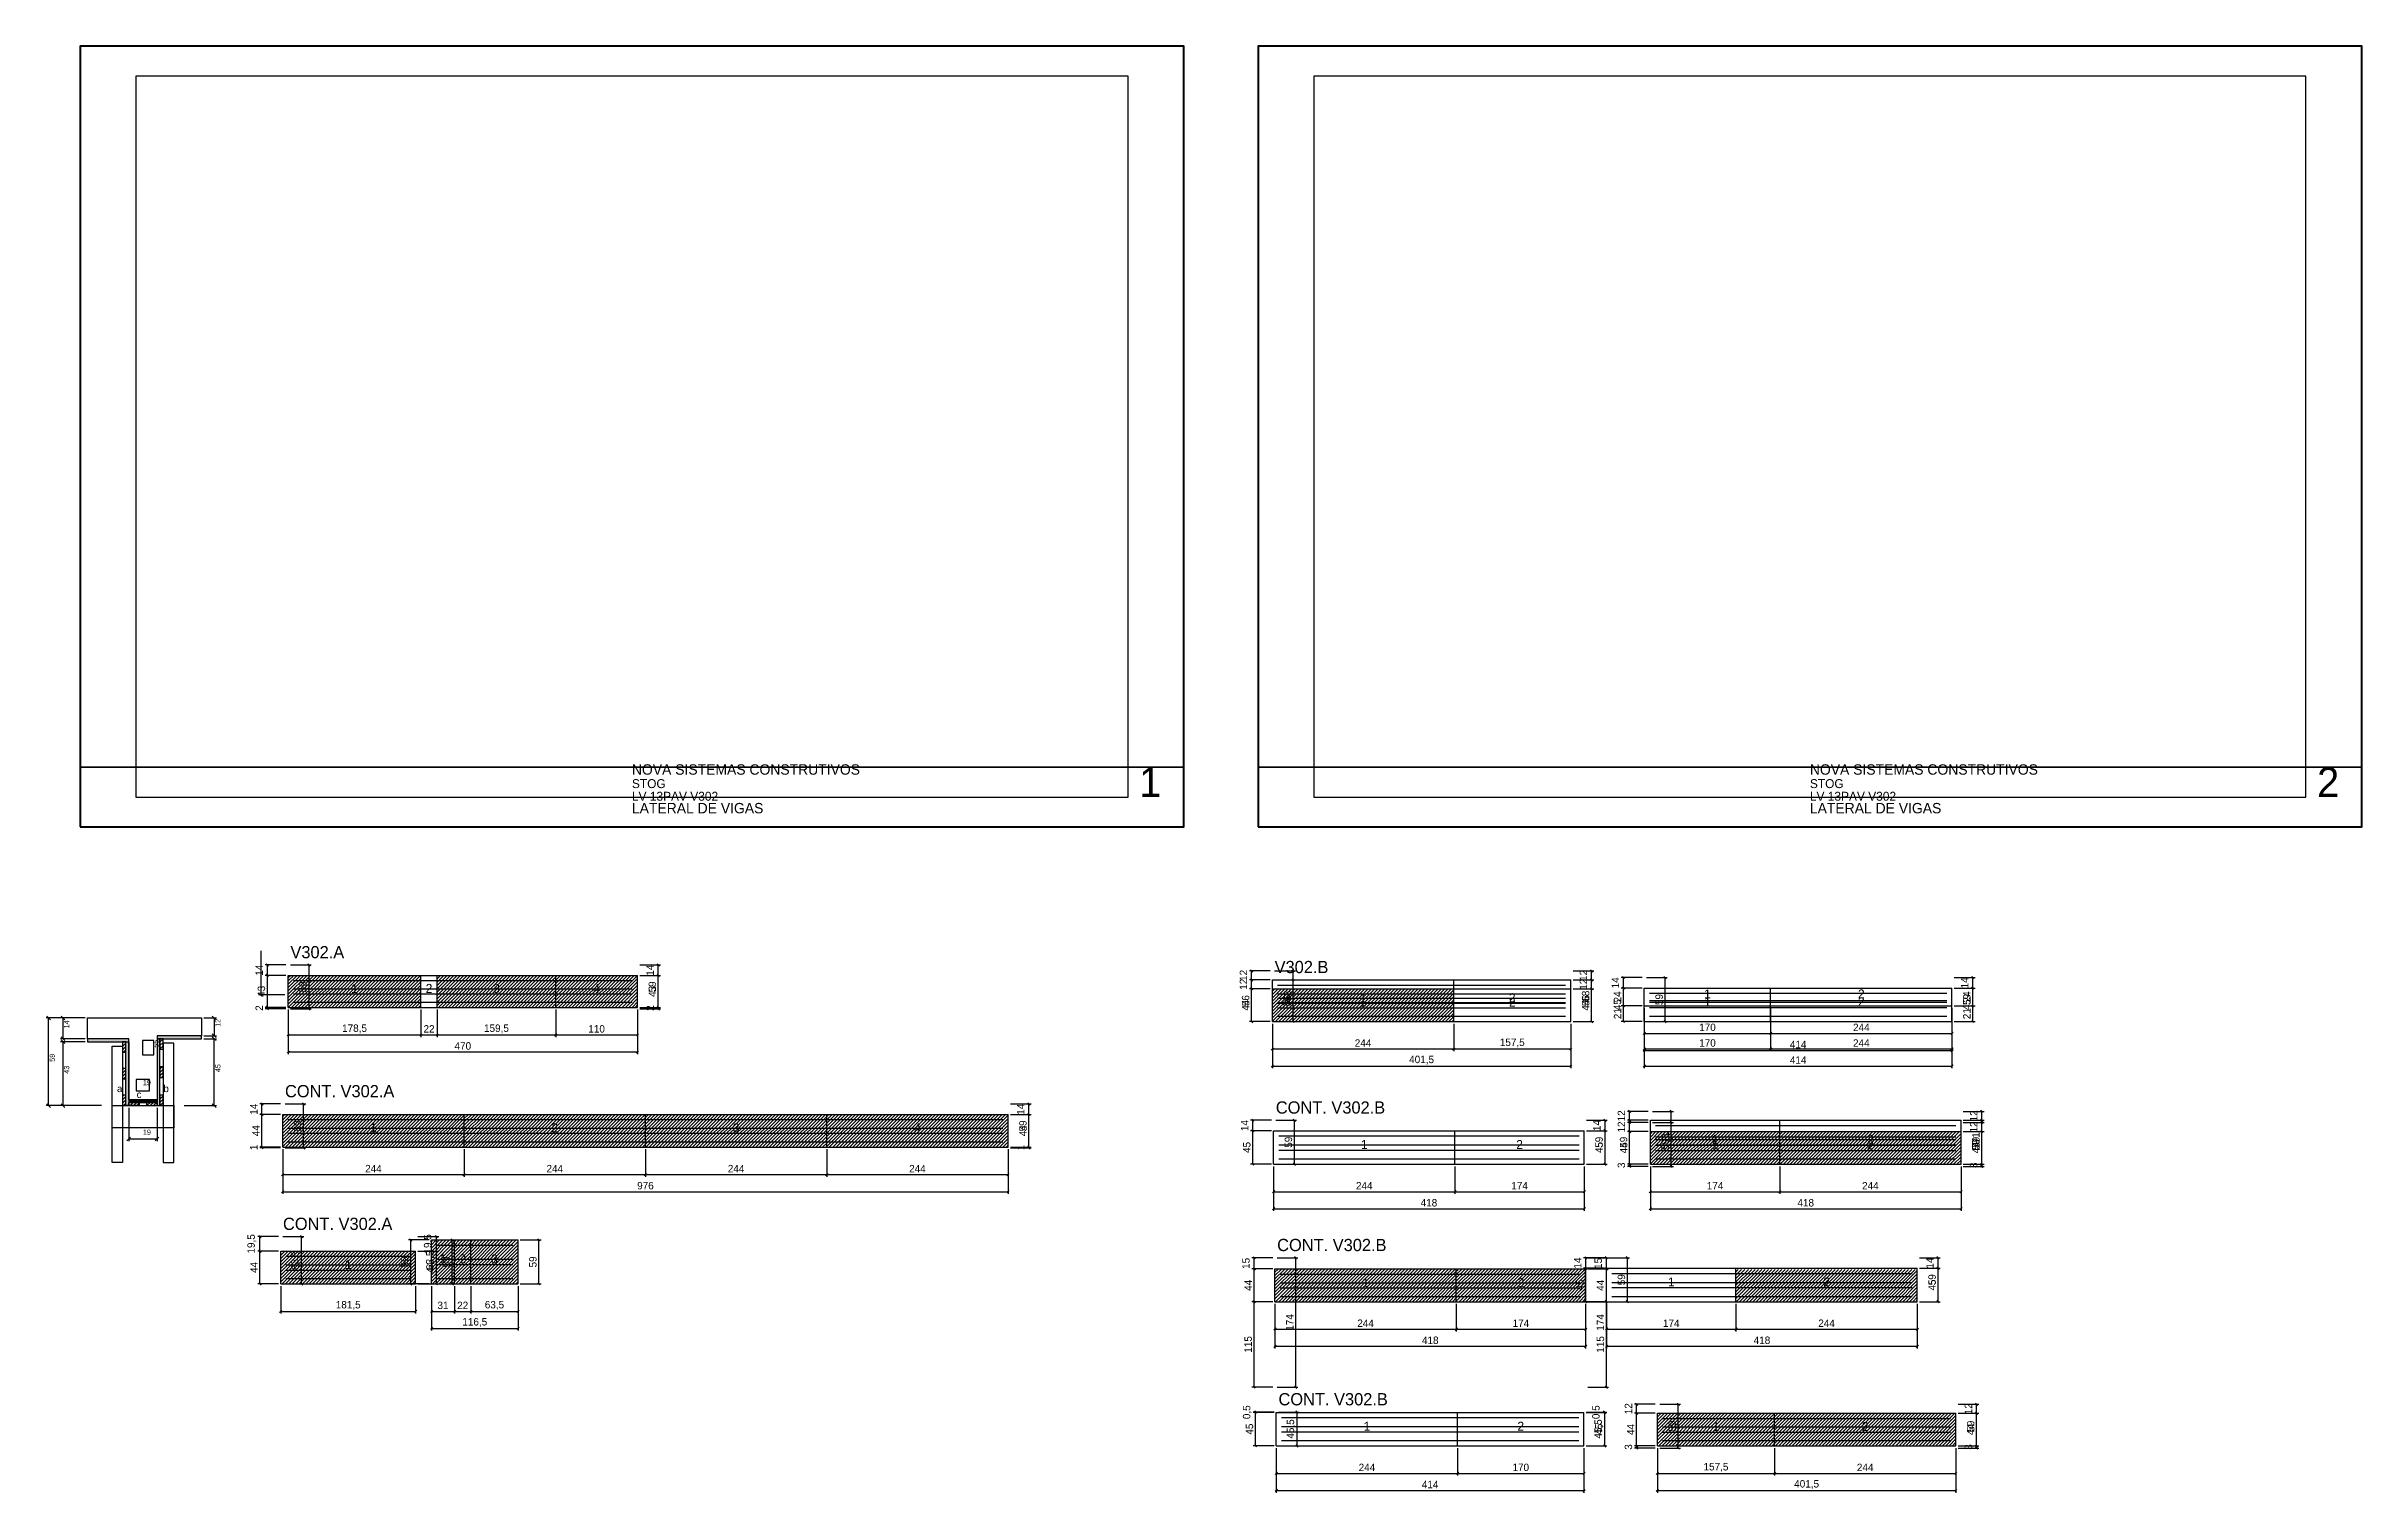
# Model space of a CAD drawing. Extents: x -9000 to 3070, y -696 to 1250.
# Drawn here: x -45 to 3070, y -696 to 1250 of the extents above.
import ezdxf
from ezdxf.enums import TextEntityAlignment as Align

# ---------------------------------------------------------------- set-up
doc = ezdxf.new("R2010")
doc.units = 0
for name, color, linetype in [('5', 5, 'Continuous'), ('CARIMBO', 255, 'Continuous'), ('CONCRETO', 251, 'Continuous'), ('COTA', 241, 'Continuous'), ('Cota Seção (2x)', 241, 'Continuous'), ('detalhes', 7, 'Continuous'), ('Folhas', 255, 'Continuous'), ('Hachura', 251, 'Continuous'), ('Madeira', 126, 'Continuous'), ('NOMENCLATURA', 7, 'Continuous'), ('Painéis', 200, 'Continuous'), ('Reaproveitamento', 251, 'Continuous'), ('SARR_2.2x7', 40, 'Continuous'), ('SARR_3.5x7', 81, 'Continuous')]:
    doc.layers.add(name, color=color, linetype=linetype)
doc.dimstyles.new('PAINEL', dxfattribs={"dimtxt": 10, "dimasz": 3, "dimexe": 3, "dimexo": 3, "dimgap": 3, "dimtad": 1, "dimblk": 'OBLIQUE', "dimblk1": 'OBLIQUE', "dimcen": 2.5, "dimclrd": 4, "dimclre": 4, "dimclrt": 240, "dimazin": 3, "dimtfac": 1, "dimtmove": 0, "dimatfit": 3})

# ---------------------------------------------------------------- blocks, each defined once
blk = doc.blocks.new('_OBLIQUE')
at = {"color": 0, "linetype": 'BYBLOCK'}
blk.add_line((-0.5, -0.5), (0.5, 0.5), dxfattribs=at)

msp = doc.modelspace()

# ---------------------------------------------------------------- hatches: boundary and pattern name
at = {"layer": 'Hachura'}
h = msp.add_hatch(color=7, dxfattribs=at)
h.dxf.hatch_style = 1
h.paths.add_polyline_path([(65.5, -89.25), (65.5, -85.25), (9.9, -85.25), (9.9, -89.25), (65.5, -89.25)])
h = msp.add_hatch(dxfattribs=at)
h.set_pattern_fill('ANSI31')
h.paths.add_polyline_path([(57.1, -103.25), (61.5, -103.25), (61.5, -89.25), (57.1, -89.25), (57.1, -103.25)])
h = msp.add_hatch(color=7, dxfattribs=at)
h.dxf.hatch_style = 1
h.paths.add_polyline_path([(61.5, -89.25), (65.5, -89.25), (65.5, -175.25), (61.5, -175.25), (61.5, -89.25)])
h = msp.add_hatch(color=7, dxfattribs=at)
h.dxf.hatch_style = 1
h.paths.add_polyline_path([(163.5, -85.25), (163.5, -81.25), (103.5, -81.25), (103.5, -85.25), (163.5, -85.25)])
h = msp.add_hatch(color=7, dxfattribs=at)
h.dxf.hatch_style = 1
h.paths.add_polyline_path([(107.5, -85.25), (103.5, -85.25), (103.5, -175.25), (107.5, -175.25), (107.5, -85.25)])
h = msp.add_hatch(dxfattribs=at)
h.set_pattern_fill('ANSI31')
h.paths.add_polyline_path([(107.5, -99.25), (111.9, -99.25), (111.9, -85.25), (107.5, -85.25), (107.5, -99.25)])
h = msp.add_hatch(dxfattribs=at)
h.set_pattern_fill('ANSI31')
h.paths.add_polyline_path([(107.5, -137.25), (111.9, -137.25), (111.9, -123.25), (107.5, -123.25), (107.5, -137.25)])
h = msp.add_hatch(dxfattribs=at)
h.set_pattern_fill('ANSI31')
h.paths.add_polyline_path([(57.1, -139.25), (61.5, -139.25), (61.5, -125.25), (57.1, -125.25), (57.1, -139.25)])
h = msp.add_hatch(dxfattribs=at)
h.set_pattern_fill('ANSI31')
h.paths.add_polyline_path([(57.1, -175.25), (61.5, -175.25), (61.5, -161.25), (57.1, -161.25), (57.1, -175.25)])
h = msp.add_hatch(color=7, dxfattribs=at)
h.dxf.hatch_style = 1
h.paths.add_polyline_path([(103.5, -170.85), (103.5, -167.25), (65.5, -167.25), (65.5, -170.85), (103.5, -170.85)])
h = msp.add_hatch(dxfattribs=at)
h.set_pattern_fill('ANSI31')
h.paths.add_polyline_path([(65.5, -175.25), (65.5, -170.85), (79.5, -170.85), (79.5, -175.25), (65.5, -175.25)])
h = msp.add_hatch(dxfattribs=at)
h.set_pattern_fill('ANSI31')
h.paths.add_polyline_path([(103.5, -175.25), (103.5, -170.85), (89.5, -170.85), (89.5, -175.25), (103.5, -175.25)])
h = msp.add_hatch(dxfattribs=at)
h.set_pattern_fill('ANSI31')
h.paths.add_polyline_path([(107.5, -175.25), (111.9, -175.25), (111.9, -161.25), (107.5, -161.25), (107.5, -175.25)])
at = {"layer": 'Reaproveitamento'}
h = msp.add_hatch(dxfattribs=at)
h.set_pattern_fill('ANSI31')
h.paths.add_polyline_path([(280, -42.7), (458.5, -42.7), (458.5, 0), (280, 0)])
h = msp.add_hatch(dxfattribs=at)
h.set_pattern_fill('ANSI31')
h.paths.add_polyline_path([(480.5, -42.7), (640, -42.7), (640, 0), (480.5, 0)])
h = msp.add_hatch(dxfattribs=at)
h.set_pattern_fill('ANSI31')
h.paths.add_polyline_path([(640, -42.7), (750, -42.7), (750, 0), (640, 0)])
h = msp.add_hatch(dxfattribs=at)
h.set_pattern_fill('ANSI31')
h.paths.add_polyline_path([(1604.3, -62), (1848.3, -62), (1848.3, -18.4), (1604.3, -18.4)])
h = msp.add_hatch(dxfattribs=at)
h.set_pattern_fill('ANSI31')
h.paths.add_polyline_path([(1604.3, -62), (1848.3, -62), (1848.3, -18.4), (1604.3, -18.4)])
h = msp.add_hatch(dxfattribs=at)
h.set_pattern_fill('ANSI31')
h.paths.add_polyline_path([(272.7, -230.7), (516.7, -230.7), (516.7, -187), (272.7, -187)])
h = msp.add_hatch(dxfattribs=at)
h.set_pattern_fill('ANSI31')
h.paths.add_polyline_path([(516.7, -230.7), (760.7, -230.7), (760.7, -187), (516.7, -187)])
h = msp.add_hatch(dxfattribs=at)
h.set_pattern_fill('ANSI31')
h.paths.add_polyline_path([(760.7, -230.7), (1004.7, -230.7), (1004.7, -187), (760.7, -187)])
h = msp.add_hatch(dxfattribs=at)
h.set_pattern_fill('ANSI31')
h.paths.add_polyline_path([(1004.7, -230.7), (1248.7, -230.7), (1248.7, -187), (1004.7, -187)])
h = msp.add_hatch(dxfattribs=at)
h.set_pattern_fill('ANSI31')
h.paths.add_polyline_path([(2112.9, -254), (2286.9, -254), (2286.9, -210), (2112.9, -210)])
h = msp.add_hatch(dxfattribs=at)
h.set_pattern_fill('ANSI31')
h.paths.add_polyline_path([(2112.9, -254), (2286.9, -254), (2286.9, -210), (2112.9, -210)])
h = msp.add_hatch(dxfattribs=at)
h.set_pattern_fill('ANSI31')
h.paths.add_polyline_path([(2286.9, -254), (2530.9, -254), (2530.9, -210), (2286.9, -210)])
h = msp.add_hatch(dxfattribs=at)
h.set_pattern_fill('ANSI31')
h.paths.add_polyline_path([(2286.9, -254), (2530.9, -254), (2530.9, -210), (2286.9, -210)])
h = msp.add_hatch(dxfattribs=at)
h.set_pattern_fill('ANSI31')
h.paths.add_polyline_path([(270, -414.9), (451.5, -414.9), (451.5, -371), (270, -371)])
h = msp.add_hatch(dxfattribs=at)
h.set_pattern_fill('ANSI31')
h.paths.add_polyline_path([(472.8, -414.9), (503.8, -414.9), (503.8, -356), (472.8, -356)])
h = msp.add_hatch(dxfattribs=at)
h.set_pattern_fill('ANSI31')
h.paths.add_polyline_path([(503.8, -414.9), (525.8, -414.9), (525.8, -356), (503.8, -356)])
h = msp.add_hatch(dxfattribs=at)
h.set_pattern_fill('ANSI31')
h.paths.add_polyline_path([(525.8, -414.9), (589.3, -414.9), (589.3, -356), (525.8, -356)])
h = msp.add_hatch(dxfattribs=at)
h.set_pattern_fill('ANSI31')
h.paths.add_polyline_path([(1607.7, -439), (1851.7, -439), (1851.7, -395.5), (1607.7, -395.5)])
h = msp.add_hatch(dxfattribs=at)
h.set_pattern_fill('ANSI31')
h.paths.add_polyline_path([(1851.7, -439), (2025.7, -439), (2025.7, -395.5), (1851.7, -395.5)])
h = msp.add_hatch(dxfattribs=at)
h.set_pattern_fill('ANSI31')
h.paths.add_polyline_path([(2228, -439), (2472, -439), (2472, -395.5), (2228, -395.5)])
h = msp.add_hatch(dxfattribs=at)
h.set_pattern_fill('ANSI31')
h.paths.add_polyline_path([(2122.4, -632.8), (2279.9, -632.8), (2279.9, -589), (2122.4, -589)])
h = msp.add_hatch(dxfattribs=at)
h.set_pattern_fill('ANSI31')
h.paths.add_polyline_path([(2279.9, -632.8), (2523.9, -632.8), (2523.9, -589), (2279.9, -589)])
h = msp.add_hatch(dxfattribs=at)
h.set_pattern_fill('ANSI31')
h.paths.add_polyline_path([(2279.9, -632.8), (2523.9, -632.8), (2523.9, -589), (2279.9, -589)])

# ---------------------------------------------------------------- linework, layer by layer
at = {"layer": 'CARIMBO', "lineweight": 35}
for p, q in [((0, 280), (1485, 280)), ((1585, 280), (3070, 280))]:
    msp.add_line(p, q, dxfattribs=at)
at = {"layer": 'CONCRETO', "color": 251}
msp.add_lwpolyline([(9.9, -85.25), (9.9, -57.25), (163.5, -57.25), (163.5, -81.25), (103.5, -81.25), (103.5, -167.25), (65.5, -167.25), (65.5, -85.25)], close=True, dxfattribs=at)
at = {"layer": 'COTA', "color": 4}
for p, q in [((243.088, 32.836), (243.088, -26.164)), ((275.427, -26.164), (240.088, -26.164)), ((6.9, -57.25), (-45.477, -57.25)), ((-42.477, -175.25), (-42.477, -57.25)), ((6.9, -57.25), (-26.157, -57.25)), ((-23.157, -57.25), (-23.157, -85.25)), ((166.5, -57.25), (183.372, -57.25)), ((180.372, -57.25), (180.372, -81.25)), ((6.9, -85.25), (-26.157, -85.25)), ((6.9, -89.25), (-26.157, -89.25)), ((-23.157, -89.25), (-23.157, -175.25)), ((166.5, -81.25), (183.372, -81.25)), ((166.5, -85.25), (183.372, -85.25)), ((180.372, -175.25), (180.372, -85.25)), ((28.9, -175.25), (-45.477, -175.25)), ((28.9, -175.25), (-26.157, -175.25)), ((65.5, -178.25), (65.5, -222.977)), ((103.5, -178.25), (103.5, -222.977)), ((140.1, -175.25), (183.372, -175.25)), ((65.5, -219.977), (103.5, -219.977))]:
    msp.add_line(p, q, dxfattribs=at)
at = {"layer": 'COTA'}
msp.add_line((241.588, -24.664), (244.588, -27.664), dxfattribs=at)
for points in [[(-39.977, -59.75), (-44.977, -54.75)], [(-20.657, -59.75), (-25.657, -54.75)], [(182.872, -59.75), (177.872, -54.75)], [(-25.657, -82.75), (-20.657, -87.75)], [(-20.657, -91.75), (-25.657, -86.75)], [(177.872, -78.75), (182.872, -83.75)], [(182.872, -87.75), (177.872, -82.75)], [(-44.977, -172.75), (-39.977, -177.75)], [(-25.657, -172.75), (-20.657, -177.75)], [(177.872, -172.75), (182.872, -177.75)], [(68, -217.477), (63, -222.477)], [(101, -222.477), (106, -217.477)]]:
    msp.add_lwpolyline(points, dxfattribs=at)
at = {"layer": 'Cota Seção (2x)', "color": 180}
for p, q in [((99, -87.583), (84, -87.583)), ((84, -87.583), (84, -106.917)), ((99, -106.917), (99, -87.583)), ((84, -106.917), (99, -106.917)), ((93.5, -140.25), (75.5, -140.25)), ((75.5, -140.25), (75.5, -155.25)), ((75.5, -155.25), (93.5, -155.25)), ((93.5, -155.25), (93.5, -140.25))]:
    msp.add_line(p, q, dxfattribs=at)
at = {"layer": 'Folhas', "lineweight": 50}
for points in [[(0, 200), (1485, 200), (1485, 1250), (0, 1250)], [(1585, 200), (3070, 200), (3070, 1250), (1585, 1250)]]:
    msp.add_lwpolyline(points, close=True, dxfattribs=at)
at = {"layer": 'Folhas', "lineweight": 25}
for points in [[(75, 240), (1410, 240), (1410, 1210), (75, 1210)], [(1660, 240), (2995, 240), (2995, 1210), (1660, 1210)]]:
    msp.add_lwpolyline(points, close=True, dxfattribs=at)
at = {"layer": 'Madeira', "color": 126}
for points in [[(57.1, -103.25), (61.5, -103.25), (61.5, -89.25), (57.1, -89.25)], [(107.5, -99.25), (111.9, -99.25), (111.9, -85.25), (107.5, -85.25)], [(107.5, -137.25), (111.9, -137.25), (111.9, -123.25), (107.5, -123.25)], [(57.1, -139.25), (61.5, -139.25), (61.5, -125.25), (57.1, -125.25)], [(57.1, -175.25), (61.5, -175.25), (61.5, -161.25), (57.1, -161.25)], [(65.5, -175.25), (65.5, -170.85), (79.5, -170.85), (79.5, -175.25)], [(103.5, -175.25), (103.5, -170.85), (89.5, -170.85), (89.5, -175.25)], [(107.5, -175.25), (111.9, -175.25), (111.9, -161.25), (107.5, -161.25)]]:
    msp.add_lwpolyline(points, close=True, dxfattribs=at)
at = {"layer": 'Painéis'}
for p, q in [((280, 0), (458.5, 0)), ((280, -43), (280, 0)), ((458.5, -43), (458.5, 0)), ((458.5, -43), (458.5, 0)), ((458.5, 0), (480.5, 0)), ((458.5, -43), (458.5, 0)), ((480.5, -43), (480.5, 0)), ((480.5, -43), (480.5, 0)), ((480.5, 0), (640, 0)), ((480.5, -43), (480.5, 0)), ((640, -43), (640, 0)), ((640, -43), (640, 0)), ((640, 0), (750, 0)), ((640, -43), (640, 0)), ((750, -43), (750, 0)), ((1604.3, -6), (1848.3, -6)), ((1604.3, -62), (1604.3, -6)), ((1604.3, -18), (1848.3, -18)), ((1604.3, -62), (1604.3, -18)), ((1848.3, -62), (1848.3, -6)), ((1848.3, -62), (1848.3, -6)), ((1848.3, -6), (2005.8, -6)), ((1848.3, -62), (1848.3, -6)), ((1848.3, -62), (1848.3, -18)), ((1848.3, -62), (1848.3, -18)), ((1848.3, -18), (2005.8, -18)), ((1848.3, -62), (1848.3, -18)), ((2005.8, -62), (2005.8, -6)), ((2005.8, -62), (2005.8, -18)), ((2104.7, -17), (2274.7, -17)), ((2104.7, -62), (2104.7, -17)), ((2104.7, -17), (2274.7, -17)), ((2104.7, -41), (2104.7, -17)), ((2274.7, -62), (2274.7, -17)), ((2274.7, -62), (2274.7, -17)), ((2274.7, -17), (2518.7, -17)), ((2274.7, -62), (2274.7, -17)), ((2274.7, -41), (2274.7, -17)), ((2274.7, -41), (2274.7, -17)), ((2274.7, -17), (2518.7, -17)), ((2274.7, -41), (2274.7, -17)), ((2518.7, -62), (2518.7, -17)), ((2518.7, -41), (2518.7, -17)), ((280, -43), (458.5, -43)), ((458.5, -43), (480.5, -43)), ((480.5, -43), (640, -43)), ((640, -43), (750, -43)), ((1604.3, -62), (1848.3, -62)), ((1604.3, -62), (1848.3, -62)), ((1848.3, -62), (2005.8, -62)), ((1848.3, -62), (2005.8, -62)), ((2104.7, -41), (2274.7, -41)), ((2104.7, -62), (2274.7, -62)), ((2274.7, -41), (2518.7, -41)), ((2274.7, -62), (2518.7, -62)), ((272.7, -187), (516.7, -187)), ((272.7, -231), (272.7, -187)), ((516.7, -231), (516.7, -187)), ((516.7, -231), (516.7, -187)), ((516.7, -187), (760.7, -187)), ((516.7, -231), (516.7, -187)), ((760.7, -231), (760.7, -187)), ((760.7, -231), (760.7, -187)), ((760.7, -187), (1004.7, -187)), ((760.7, -231), (760.7, -187)), ((1004.7, -231), (1004.7, -187)), ((1004.7, -231), (1004.7, -187)), ((1004.7, -187), (1248.7, -187)), ((1004.7, -231), (1004.7, -187)), ((1248.7, -231), (1248.7, -187)), ((1605.9, -209), (1849.9, -209)), ((1605.9, -254), (1605.9, -209)), ((1849.9, -254), (1849.9, -209)), ((1849.9, -254), (1849.9, -209)), ((1849.9, -209), (2023.9, -209)), ((1849.9, -254), (1849.9, -209)), ((2023.9, -254), (2023.9, -209)), ((2112.9, -195), (2286.9, -195)), ((2112.9, -254), (2112.9, -195)), ((2112.9, -210), (2286.9, -210)), ((2112.9, -254), (2112.9, -210)), ((2286.9, -254), (2286.9, -195)), ((2286.9, -254), (2286.9, -195)), ((2286.9, -195), (2530.9, -195)), ((2286.9, -254), (2286.9, -195)), ((2286.9, -254), (2286.9, -210)), ((2286.9, -254), (2286.9, -210)), ((2286.9, -210), (2530.9, -210)), ((2286.9, -254), (2286.9, -210)), ((2530.9, -254), (2530.9, -195)), ((2530.9, -254), (2530.9, -210)), ((272.7, -231), (516.7, -231)), ((516.7, -231), (760.7, -231)), ((760.7, -231), (1004.7, -231)), ((1004.7, -231), (1248.7, -231)), ((1605.9, -254), (1849.9, -254)), ((1849.9, -254), (2023.9, -254)), ((2112.9, -254), (2286.9, -254)), ((2112.9, -254), (2286.9, -254)), ((2286.9, -254), (2530.9, -254)), ((2286.9, -254), (2530.9, -254)), ((270, -371), (451.5, -371)), ((270, -415), (270, -371)), ((451.5, -415), (451.5, -371)), ((472.8, -356), (503.8, -356)), ((472.8, -415), (472.8, -356)), ((503.8, -415), (503.8, -356)), ((503.8, -415), (503.8, -356)), ((503.8, -356), (525.8, -356)), ((503.8, -415), (503.8, -356)), ((525.8, -415), (525.8, -356)), ((525.8, -415), (525.8, -356)), ((525.8, -356), (589.3, -356)), ((525.8, -415), (525.8, -356)), ((589.3, -415), (589.3, -356)), ((1607.7, -395), (1851.7, -395)), ((1607.7, -439), (1607.7, -395)), ((1851.7, -439), (1851.7, -395)), ((1851.7, -439), (1851.7, -395)), ((1851.7, -395), (2025.7, -395)), ((1851.7, -439), (1851.7, -395)), ((2025.7, -439), (2025.7, -395)), ((2054, -394), (2228, -394)), ((2054, -439), (2054, -394)), ((2228, -439), (2228, -394)), ((2228, -439), (2228, -394)), ((2228, -394), (2472, -394)), ((2228, -439), (2228, -394)), ((2472, -439), (2472, -394)), ((270, -415), (451.5, -415)), ((472.8, -415), (503.8, -415)), ((503.8, -415), (525.8, -415)), ((525.8, -415), (589.3, -415)), ((1607.7, -439), (1851.7, -439)), ((1851.7, -439), (2025.7, -439)), ((2054, -439), (2228, -439)), ((2228, -439), (2472, -439)), ((1609.5, -588), (1853.5, -588)), ((1609.5, -633), (1609.5, -588)), ((1853.5, -633), (1853.5, -588)), ((1853.5, -633), (1853.5, -588)), ((1853.5, -588), (2023.5, -588)), ((1853.5, -633), (1853.5, -588)), ((2023.5, -633), (2023.5, -588)), ((2122.4, -589), (2279.9, -589)), ((2122.4, -633), (2122.4, -589)), ((2279.9, -633), (2279.9, -589)), ((2279.9, -633), (2279.9, -589)), ((2279.9, -589), (2523.9, -589)), ((2279.9, -633), (2279.9, -589)), ((2523.9, -633), (2523.9, -589)), ((1609.5, -633), (1853.5, -633)), ((1853.5, -633), (2023.5, -633)), ((2122.4, -633), (2279.9, -633)), ((2279.9, -633), (2523.9, -633))]:
    msp.add_line(p, q, dxfattribs=at)
at = {"layer": 'Painéis', "color": 200}
for points in [[(65.5, -89.25), (65.5, -85.25), (9.9, -85.25), (9.9, -89.25)], [(61.5, -89.25), (65.5, -89.25), (65.5, -175.25), (61.5, -175.25)], [(163.5, -85.25), (163.5, -81.25), (103.5, -81.25), (103.5, -85.25)], [(107.5, -85.25), (103.5, -85.25), (103.5, -175.25), (107.5, -175.25)], [(103.5, -170.85), (103.5, -167.25), (65.5, -167.25), (65.5, -170.85)]]:
    msp.add_lwpolyline(points, close=True, dxfattribs=at)
at = {"layer": 'SARR_2.2x7'}
for points in [[(287, -7), (458.5, -7)], [(287, -7), (458.5, -7)], [(287, -18), (458.5, -18)], [(287, -18), (458.5, -18)], [(287, -25), (458.5, -25)], [(287, -25), (458.5, -25)], [(458.5, -7), (480.5, -7)], [(458.5, -7), (480.5, -7)], [(458.5, -18), (480.5, -18)], [(458.5, -18), (480.5, -18)], [(458.5, -25), (480.5, -25)], [(458.5, -25), (480.5, -25)], [(480.5, -7), (640, -7)], [(480.5, -7), (640, -7)], [(480.5, -18), (640, -18)], [(480.5, -18), (640, -18)], [(480.5, -25), (640, -25)], [(480.5, -25), (640, -25)], [(640, -7), (743, -7)], [(640, -7), (743, -7)], [(640, -18), (743, -18)], [(640, -18), (743, -18)], [(640, -25), (743, -25)], [(640, -25), (743, -25)], [(1611.3, -13), (1848.3, -13)], [(1611.3, -13), (1848.3, -13)], [(1611.3, -25), (1848.3, -25)], [(1611.3, -25), (1848.3, -25)], [(1611.3, -30.5), (1848.3, -30.5)], [(1611.3, -30.5), (1848.3, -30.5)], [(1848.3, -13), (1998.8, -13)], [(1848.3, -13), (1998.8, -13)], [(1848.3, -25), (1998.8, -25)], [(1848.3, -25), (1998.8, -25)], [(1848.3, -30.5), (1998.8, -30.5)], [(1848.3, -30.5), (1998.8, -30.5)], [(2111.7, -24), (2274.7, -24)], [(2111.7, -24), (2274.7, -24)], [(2111.7, -24), (2274.7, -24)], [(2111.7, -24), (2274.7, -24)], [(2274.7, -24), (2511.7, -24)], [(2274.7, -24), (2511.7, -24)], [(2274.7, -24), (2511.7, -24)], [(2274.7, -24), (2511.7, -24)], [(287, -36), (458.5, -36)], [(287, -36), (458.5, -36)], [(458.5, -36), (480.5, -36)], [(458.5, -36), (480.5, -36)], [(480.5, -36), (640, -36)], [(480.5, -36), (640, -36)], [(640, -36), (743, -36)], [(640, -36), (743, -36)], [(1611.3, -36.5), (1848.3, -36.5)], [(1611.3, -36.5), (1848.3, -36.5)], [(1611.3, -37.5), (1848.3, -37.5)], [(1611.3, -37.5), (1848.3, -37.5)], [(1611.3, -43.5), (1848.3, -43.5)], [(1611.3, -43.5), (1848.3, -43.5)], [(1611.3, -55), (1848.3, -55)], [(1611.3, -55), (1848.3, -55)], [(1611.3, -55), (1848.3, -55)], [(1611.3, -55), (1848.3, -55)], [(1848.3, -36.5), (1998.8, -36.5)], [(1848.3, -36.5), (1998.8, -36.5)], [(1848.3, -37.5), (1998.8, -37.5)], [(1848.3, -37.5), (1998.8, -37.5)], [(1848.3, -43.5), (1998.8, -43.5)], [(1848.3, -43.5), (1998.8, -43.5)], [(1848.3, -55), (1998.8, -55)], [(1848.3, -55), (1998.8, -55)], [(1848.3, -55), (1998.8, -55)], [(1848.3, -55), (1998.8, -55)], [(2111.7, -34), (2274.7, -34)], [(2111.7, -34), (2274.7, -34)], [(2111.7, -36), (2274.7, -36)], [(2111.7, -36), (2274.7, -36)], [(2111.7, -43), (2274.7, -43)], [(2111.7, -43), (2274.7, -43)], [(2111.7, -55), (2274.7, -55)], [(2111.7, -55), (2274.7, -55)], [(2274.7, -34), (2511.7, -34)], [(2274.7, -34), (2511.7, -34)], [(2274.7, -36), (2511.7, -36)], [(2274.7, -36), (2511.7, -36)], [(2274.7, -43), (2511.7, -43)], [(2274.7, -43), (2511.7, -43)], [(2274.7, -55), (2511.7, -55)], [(2274.7, -55), (2511.7, -55)], [(279.7, -194), (516.7, -194)], [(279.7, -194), (516.7, -194)], [(279.7, -205.5), (516.7, -205.5)], [(279.7, -205.5), (516.7, -205.5)], [(279.7, -212.5), (516.7, -212.5)], [(279.7, -212.5), (516.7, -212.5)], [(516.7, -194), (760.7, -194)], [(516.7, -194), (760.7, -194)], [(516.7, -205.5), (760.7, -205.5)], [(516.7, -205.5), (760.7, -205.5)], [(516.7, -212.5), (760.7, -212.5)], [(516.7, -212.5), (760.7, -212.5)], [(760.7, -194), (1004.7, -194)], [(760.7, -194), (1004.7, -194)], [(760.7, -205.5), (1004.7, -205.5)], [(760.7, -205.5), (1004.7, -205.5)], [(760.7, -212.5), (1004.7, -212.5)], [(760.7, -212.5), (1004.7, -212.5)], [(1004.7, -194), (1241.7, -194)], [(1004.7, -194), (1241.7, -194)], [(1004.7, -205.5), (1241.7, -205.5)], [(1004.7, -205.5), (1241.7, -205.5)], [(1004.7, -212.5), (1241.7, -212.5)], [(1004.7, -212.5), (1241.7, -212.5)], [(1612.9, -216), (1849.9, -216)], [(1612.9, -216), (1849.9, -216)], [(1849.9, -216), (2016.9, -216)], [(1849.9, -216), (2016.9, -216)], [(2119.9, -202), (2286.9, -202)], [(2119.9, -202), (2286.9, -202)], [(2119.9, -217), (2286.9, -217)], [(2119.9, -217), (2286.9, -217)], [(2286.9, -202), (2523.9, -202)], [(2286.9, -202), (2523.9, -202)], [(2286.9, -217), (2523.9, -217)], [(2286.9, -217), (2523.9, -217)], [(279.7, -224), (516.7, -224)], [(279.7, -224), (516.7, -224)], [(516.7, -224), (760.7, -224)], [(516.7, -224), (760.7, -224)], [(760.7, -224), (1004.7, -224)], [(760.7, -224), (1004.7, -224)], [(1004.7, -224), (1241.7, -224)], [(1004.7, -224), (1241.7, -224)], [(1612.9, -228), (1849.9, -228)], [(1612.9, -228), (1849.9, -228)], [(1612.9, -235), (1849.9, -235)], [(1612.9, -235), (1849.9, -235)], [(1612.9, -247), (1849.9, -247)], [(1612.9, -247), (1849.9, -247)], [(1849.9, -228), (2016.9, -228)], [(1849.9, -228), (2016.9, -228)], [(1849.9, -235), (2016.9, -235)], [(1849.9, -235), (2016.9, -235)], [(1849.9, -247), (2016.9, -247)], [(1849.9, -247), (2016.9, -247)], [(2119.9, -221), (2286.9, -221)], [(2119.9, -221), (2286.9, -221)], [(2119.9, -228), (2286.9, -228)], [(2119.9, -228), (2286.9, -228)], [(2119.9, -228.5), (2286.9, -228.5)], [(2119.9, -228.5), (2286.9, -228.5)], [(2119.9, -235.5), (2286.9, -235.5)], [(2119.9, -235.5), (2286.9, -235.5)], [(2119.9, -247), (2286.9, -247)], [(2119.9, -247), (2286.9, -247)], [(2119.9, -247), (2286.9, -247)], [(2119.9, -247), (2286.9, -247)], [(2286.9, -221), (2523.9, -221)], [(2286.9, -221), (2523.9, -221)], [(2286.9, -228), (2523.9, -228)], [(2286.9, -228), (2523.9, -228)], [(2286.9, -228.5), (2523.9, -228.5)], [(2286.9, -228.5), (2523.9, -228.5)], [(2286.9, -235.5), (2523.9, -235.5)], [(2286.9, -235.5), (2523.9, -235.5)], [(2286.9, -247), (2523.9, -247)], [(2286.9, -247), (2523.9, -247)], [(2286.9, -247), (2523.9, -247)], [(2286.9, -247), (2523.9, -247)], [(479.8, -363), (503.8, -363)], [(479.8, -363), (503.8, -363)], [(503.8, -363), (525.8, -363)], [(503.8, -363), (525.8, -363)], [(525.8, -363), (582.3, -363)], [(525.8, -363), (582.3, -363)], [(277, -378), (444.5, -378)], [(277, -378), (444.5, -378)], [(277, -389.5), (444.5, -389.5)], [(277, -389.5), (444.5, -389.5)], [(277, -396.5), (444.5, -396.5)], [(277, -396.5), (444.5, -396.5)], [(479.8, -382), (503.8, -382)], [(479.8, -382), (503.8, -382)], [(479.8, -389), (503.8, -389)], [(479.8, -389), (503.8, -389)], [(503.8, -382), (525.8, -382)], [(503.8, -382), (525.8, -382)], [(503.8, -389), (525.8, -389)], [(503.8, -389), (525.8, -389)], [(525.8, -382), (582.3, -382)], [(525.8, -382), (582.3, -382)], [(525.8, -389), (582.3, -389)], [(525.8, -389), (582.3, -389)], [(1614.7, -402), (1851.7, -402)], [(1614.7, -402), (1851.7, -402)], [(1851.7, -402), (2018.7, -402)], [(1851.7, -402), (2018.7, -402)], [(2061, -401), (2228, -401)], [(2061, -401), (2228, -401)], [(2228, -401), (2465, -401)], [(2228, -401), (2465, -401)], [(277, -408), (444.5, -408)], [(277, -408), (444.5, -408)], [(479.8, -408), (503.8, -408)], [(479.8, -408), (503.8, -408)], [(503.8, -408), (525.8, -408)], [(503.8, -408), (525.8, -408)], [(525.8, -408), (582.3, -408)], [(525.8, -408), (582.3, -408)], [(1614.7, -413.5), (1851.7, -413.5)], [(1614.7, -413.5), (1851.7, -413.5)], [(1614.7, -420.5), (1851.7, -420.5)], [(1614.7, -420.5), (1851.7, -420.5)], [(1614.7, -432), (1851.7, -432)], [(1614.7, -432), (1851.7, -432)], [(1851.7, -413.5), (2018.7, -413.5)], [(1851.7, -413.5), (2018.7, -413.5)], [(1851.7, -420.5), (2018.7, -420.5)], [(1851.7, -420.5), (2018.7, -420.5)], [(1851.7, -432), (2018.7, -432)], [(1851.7, -432), (2018.7, -432)], [(2061, -413), (2228, -413)], [(2061, -413), (2228, -413)], [(2061, -420), (2228, -420)], [(2061, -420), (2228, -420)], [(2061, -432), (2228, -432)], [(2061, -432), (2228, -432)], [(2228, -413), (2465, -413)], [(2228, -413), (2465, -413)], [(2228, -420), (2465, -420)], [(2228, -420), (2465, -420)], [(2228, -432), (2465, -432)], [(2228, -432), (2465, -432)], [(1616.5, -595), (1853.5, -595)], [(1616.5, -595), (1853.5, -595)], [(1616.5, -607), (1853.5, -607)], [(1616.5, -607), (1853.5, -607)], [(1616.5, -614), (1853.5, -614)], [(1616.5, -614), (1853.5, -614)], [(1853.5, -595), (2016.5, -595)], [(1853.5, -595), (2016.5, -595)], [(1853.5, -607), (2016.5, -607)], [(1853.5, -607), (2016.5, -607)], [(1853.5, -614), (2016.5, -614)], [(1853.5, -614), (2016.5, -614)], [(2129.4, -596), (2279.9, -596)], [(2129.4, -596), (2279.9, -596)], [(2129.4, -607.5), (2279.9, -607.5)], [(2129.4, -607.5), (2279.9, -607.5)], [(2129.4, -614.5), (2279.9, -614.5)], [(2129.4, -614.5), (2279.9, -614.5)], [(2279.9, -596), (2516.9, -596)], [(2279.9, -596), (2516.9, -596)], [(2279.9, -607.5), (2516.9, -607.5)], [(2279.9, -607.5), (2516.9, -607.5)], [(2279.9, -614.5), (2516.9, -614.5)], [(2279.9, -614.5), (2516.9, -614.5)], [(1616.5, -626), (1853.5, -626)], [(1616.5, -626), (1853.5, -626)], [(1853.5, -626), (2016.5, -626)], [(1853.5, -626), (2016.5, -626)], [(2129.4, -626), (2279.9, -626)], [(2129.4, -626), (2279.9, -626)], [(2279.9, -626), (2516.9, -626)], [(2279.9, -626), (2516.9, -626)]]:
    msp.add_lwpolyline(points, dxfattribs=at)
at = {"layer": 'SARR_3.5x7', "color": 81}
for points in [[(125.9, -91.25), (111.9, -91.25), (111.9, -251.728), (125.9, -251.728)], [(43.1, -95.242), (57.1, -95.242), (57.1, -251.728), (43.1, -251.728)], [(43.1, -175.25), (125.9, -175.25), (125.9, -205.308), (43.1, -205.308)]]:
    msp.add_lwpolyline(points, close=True, dxfattribs=at)

# ---------------------------------------------------------------- texts
at = {"layer": '5'}
for s, p in [('1', (369.25, -17.5)), ('2', (469.5, -17.5)), ('3', (560.25, -17.5)), ('4', (695, -17.5)), ('1', (1726.3, -30)), ('1', (1726.3, -36)), ('2', (1927.05, -30)), ('2', (1927.05, -36)), ('1', (2189.7, -25)), ('1', (2189.7, -35.5)), ('2', (2396.7, -25)), ('2', (2396.7, -35.5)), ('1', (394.7, -205)), ('2', (638.7, -205)), ('3', (882.7, -205)), ('4', (1126.7, -205)), ('1', (2199.9, -220.5)), ('2', (2408.9, -220.5)), ('1', (1727.9, -227.5)), ('2', (1936.9, -227.5)), ('1', (2199.9, -228)), ('2', (2408.9, -228)), ('1', (360.75, -389)), ('1', (488.3, -381.5)), ('2', (514.8, -381.5)), ('3', (557.55, -381.5)), ('1', (1729.7, -413)), ('2', (1938.7, -413)), ('1', (2141, -412.5)), ('2', (2350, -412.5)), ('1', (1731.5, -606.5)), ('2', (1938.5, -606.5)), ('1', (2201.15, -607)), ('2', (2401.9, -607))]:
    msp.add_text(s, height=12, dxfattribs=at).set_placement(p, align=Align.MIDDLE_CENTER)
at = {"layer": 'CARIMBO'}
for s, height, p in [('NOVA SISTEMAS CONSTRUTIVOS', 14, (742.5, 270)), ('NOVA SISTEMAS CONSTRUTIVOS', 14, (2327.5, 270)), ('2', 40, (3010, 240)), ('STOG', 12, (742.5, 252)), ('1', 40, (1425, 240)), ('STOG', 12, (2327.5, 252)), ('LV 13PAV V302', 12, (742.5, 235)), ('LATERAL DE VIGAS', 14, (742.5, 218)), ('LV 13PAV V302', 12, (2327.5, 235)), ('LATERAL DE VIGAS', 14, (2327.5, 218))]:
    msp.add_text(s, height=height, dxfattribs=at).set_placement(p)
at = {"layer": 'COTA', "color": 1}
for s, p in [('14', (-14.657, -71.25)), ('12', (188.872, -69.25)), ('59', (-33.977, -116.25)), ('43', (-14.657, -132.25)), ('45', (188.872, -130.25))]:
    msp.add_text(s, height=7, rotation=90, dxfattribs=at).set_placement(p)
msp.add_text('19', height=7, dxfattribs=at).set_placement((84.5, -214.477))
at = {"layer": 'Cota Seção (2x)', "color": 1}
msp.add_text('55', height=7, rotation=90, dxfattribs=at).set_placement((105.5, -97.25))
msp.add_text('19', height=7, dxfattribs=at).set_placement((84.5, -147.75))
at = {"layer": 'detalhes', "color": 4}
for s, p in [('a', (49.671, -157.049)), ('b', (112.214, -157.06)), ('c', (76.1, -165.014))]:
    msp.add_text(s, height=9.6, dxfattribs=at).set_placement(p)
at = {"layer": 'NOMENCLATURA'}
for s, p in [('V302.A', (283, 23)), ('V302.B', (1607.3, 3)), ('CONT. V302.A', (275.7, -164)), ('CONT. V302.B', (1608.9, -186)), ('CONT. V302.A', (273, -342.5)), ('CONT. V302.B', (1610.7, -371)), ('CONT. V302.B', (1612.5, -578.5))]:
    msp.add_text(s, height=16.5, dxfattribs=at).set_placement(p)

# ---------------------------------------------------------------- dimensions: what is measured, and where the dimension line sits
at = {"layer": 'COTA'}
for base, p1, p2 in [((252, 0), (280, 0), (280, 14)), ((252, -43), (280, -43), (280, 0)), ((308, -45), (280, -45), (280, 14)), ((778, -45), (750, -45), (750, 14)), ((778, 0), (750, 0), (750, 14)), ((778, -43), (750, -43), (750, 0)), ((1576.3, -6), (1604.3, -6), (1604.3, 6)), ((1632.3, -62), (1604.3, -62), (1604.3, 6)), ((2033.8, -6), (2005.8, -6), (2005.8, 6)), ((2033.8, -62), (2005.8, -62), (2005.8, 6)), ((1576.3, -18), (1604.3, -18), (1604.3, -6)), ((1576.3, -62), (1604.3, -62), (1604.3, -6)), ((1576.3, -62), (1604.3, -62), (1604.3, -18)), ((1632.3, -62), (1604.3, -62), (1604.3, -6)), ((2033.8, -18), (2005.8, -18), (2005.8, -6)), ((2033.8, -62), (2005.8, -62), (2005.8, -6)), ((2033.8, -62), (2005.8, -62), (2005.8, -6)), ((2033.8, -62), (2005.8, -62), (2005.8, -18)), ((2076.7, -17), (2104.7, -17), (2104.7, -3)), ((2076.7, -17), (2104.7, -17), (2104.7, -3)), ((2076.7, -62), (2104.7, -62), (2104.7, -17)), ((2076.7, -41), (2104.7, -41), (2104.7, -17)), ((2132.7, -62), (2104.7, -62), (2104.7, -3)), ((2132.7, -62), (2104.7, -62), (2104.7, -3)), ((2546.7, -62), (2518.7, -62), (2518.7, -3)), ((2546.7, -17), (2518.7, -17), (2518.7, -3)), ((2546.7, -62), (2518.7, -62), (2518.7, -3)), ((2546.7, -17), (2518.7, -17), (2518.7, -3)), ((2546.7, -62), (2518.7, -62), (2518.7, -17)), ((2546.7, -41), (2518.7, -41), (2518.7, -17)), ((252, -45), (280, -45), (280, -43)), ((778, -45), (750, -45), (750, -43)), ((2076.7, -62), (2104.7, -62), (2104.7, -41)), ((2546.7, -62), (2518.7, -62), (2518.7, -41)), ((244.7, -187), (272.7, -187), (272.7, -173)), ((244.7, -231), (272.7, -231), (272.7, -187)), ((300.7, -232), (272.7, -232), (272.7, -173)), ((1276.7, -232), (1248.7, -232), (1248.7, -173)), ((1276.7, -187), (1248.7, -187), (1248.7, -173)), ((1276.7, -231), (1248.7, -231), (1248.7, -187)), ((2084.9, -195), (2112.9, -195), (2112.9, -183)), ((2140.9, -254), (2112.9, -254), (2112.9, -183)), ((2558.9, -195), (2530.9, -195), (2530.9, -183)), ((2558.9, -254), (2530.9, -254), (2530.9, -183)), ((1577.9, -209), (1605.9, -209), (1605.9, -195)), ((1577.9, -254), (1605.9, -254), (1605.9, -209)), ((1633.9, -254), (1605.9, -254), (1605.9, -195)), ((2051.9, -254), (2023.9, -254), (2023.9, -195)), ((2051.9, -209), (2023.9, -209), (2023.9, -195)), ((2051.9, -254), (2023.9, -254), (2023.9, -209)), ((2084.9, -210), (2112.9, -210), (2112.9, -198)), ((2084.9, -254), (2112.9, -254), (2112.9, -195)), ((2084.9, -254), (2112.9, -254), (2112.9, -210)), ((2140.9, -257), (2112.9, -257), (2112.9, -198)), ((2558.9, -254), (2530.9, -254), (2530.9, -195)), ((2558.9, -210), (2530.9, -210), (2530.9, -198)), ((2558.9, -257), (2530.9, -257), (2530.9, -198)), ((2558.9, -254), (2530.9, -254), (2530.9, -210)), ((244.7, -232), (272.7, -232), (272.7, -231)), ((1276.7, -232), (1248.7, -232), (1248.7, -231)), ((2084.9, -257), (2112.9, -257), (2112.9, -254)), ((2558.9, -257), (2530.9, -257), (2530.9, -254)), ((242, -371), (270, -371), (270, -351.5)), ((242, -415), (270, -415), (270, -371)), ((298, -415), (270, -415), (270, -351.5)), ((444.8, -415), (472.8, -415), (472.8, -356)), ((479.5, -371), (451.5, -371), (451.5, -351.5)), ((479.5, -415), (451.5, -415), (451.5, -351.5)), ((479.5, -415), (451.5, -415), (451.5, -371)), ((500.8, -415), (472.8, -415), (472.8, -356)), ((617.3, -415), (589.3, -415), (589.3, -356)), ((617.3, -415), (589.3, -415), (589.3, -356)), ((1579.7, -395), (1607.7, -395), (1607.7, -380)), ((1579.7, -439), (1607.7, -439), (1607.7, -395)), ((1635.7, -554), (1607.7, -554), (1607.7, -380)), ((2026, -394), (2054, -394), (2054, -380)), ((2026, -439), (2054, -439), (2054, -394)), ((2053.7, -554), (2025.7, -554), (2025.7, -380)), ((2053.7, -395), (2025.7, -395), (2025.7, -380)), ((2053.7, -439), (2025.7, -439), (2025.7, -395)), ((2082, -439), (2054, -439), (2054, -380)), ((2500, -439), (2472, -439), (2472, -380)), ((2500, -394), (2472, -394), (2472, -380)), ((2500, -439), (2472, -439), (2472, -394)), ((1579.7, -554), (1607.7, -554), (1607.7, -439)), ((2053.7, -554), (2025.7, -554), (2025.7, -439)), ((1581.5, -588), (1609.5, -588), (1609.5, -587.5)), ((1581.5, -633), (1609.5, -633), (1609.5, -588)), ((1637.5, -633), (1609.5, -633), (1609.5, -587.5)), ((2051.5, -588), (2023.5, -588), (2023.5, -587.5)), ((2051.5, -633), (2023.5, -633), (2023.5, -587.5)), ((2051.5, -633), (2023.5, -633), (2023.5, -588)), ((2094.4, -589), (2122.4, -589), (2122.4, -577)), ((2094.4, -633), (2122.4, -633), (2122.4, -589)), ((2150.4, -636), (2122.4, -636), (2122.4, -577)), ((2551.9, -589), (2523.9, -589), (2523.9, -577)), ((2551.9, -636), (2523.9, -636), (2523.9, -577)), ((2551.9, -633), (2523.9, -633), (2523.9, -589)), ((2094.4, -636), (2122.4, -636), (2122.4, -633)), ((2551.9, -636), (2523.9, -636), (2523.9, -633))]:
    msp.add_linear_dim(base=base, p1=p1, p2=p2, angle=90, dimstyle='PAINEL', dxfattribs=at).render()
for base, p1, p2 in [((280, -80), (280, -43), (458.5, -43)), ((280, -103), (280, -43), (750, -43)), ((458.5, -80), (458.5, -43), (480.5, -43)), ((480.5, -80), (480.5, -43), (640, -43)), ((640, -80), (640, -43), (750, -43)), ((1604.3, -99), (1604.3, -62), (1848.3, -62)), ((1604.3, -122), (1604.3, -62), (2005.8, -62)), ((1604.3, -99), (1604.3, -62), (1848.3, -62)), ((1604.3, -122), (1604.3, -62), (2005.8, -62)), ((1848.3, -99), (1848.3, -62), (2005.8, -62)), ((1848.3, -99), (1848.3, -62), (2005.8, -62)), ((2104.7, -78), (2104.7, -41), (2274.7, -41)), ((2104.7, -101), (2104.7, -41), (2518.7, -41)), ((2104.7, -99), (2104.7, -62), (2274.7, -62)), ((2104.7, -122), (2104.7, -62), (2518.7, -62)), ((2274.7, -78), (2274.7, -41), (2518.7, -41)), ((2274.7, -99), (2274.7, -62), (2518.7, -62)), ((272.7, -268), (272.7, -231), (516.7, -231)), ((272.7, -291), (272.7, -231), (1248.7, -231)), ((516.7, -268), (516.7, -231), (760.7, -231)), ((760.7, -268), (760.7, -231), (1004.7, -231)), ((1004.7, -268), (1004.7, -231), (1248.7, -231)), ((1605.9, -291), (1605.9, -254), (1849.9, -254)), ((1605.9, -314), (1605.9, -254), (2023.9, -254)), ((1849.9, -291), (1849.9, -254), (2023.9, -254)), ((2112.9, -291), (2112.9, -254), (2286.9, -254)), ((2112.9, -314), (2112.9, -254), (2530.9, -254)), ((2112.9, -291), (2112.9, -254), (2286.9, -254)), ((2112.9, -314), (2112.9, -254), (2530.9, -254)), ((2286.9, -291), (2286.9, -254), (2530.9, -254)), ((2286.9, -291), (2286.9, -254), (2530.9, -254)), ((270, -452), (270, -415), (451.5, -415)), ((472.8, -452), (472.8, -415), (503.8, -415)), ((472.8, -475), (472.8, -415), (589.3, -415)), ((503.8, -452), (503.8, -415), (525.8, -415)), ((525.8, -452), (525.8, -415), (589.3, -415)), ((1607.7, -476), (1607.7, -439), (1851.7, -439)), ((1607.7, -499), (1607.7, -439), (2025.7, -439)), ((1851.7, -476), (1851.7, -439), (2025.7, -439)), ((2054, -476), (2054, -439), (2228, -439)), ((2054, -499), (2054, -439), (2472, -439)), ((2228, -476), (2228, -439), (2472, -439)), ((1609.5, -670), (1609.5, -633), (1853.5, -633)), ((1609.5, -693), (1609.5, -633), (2023.5, -633)), ((1853.5, -670), (1853.5, -633), (2023.5, -633)), ((2122.4, -670), (2122.4, -633), (2279.9, -633)), ((2122.4, -693), (2122.4, -633), (2523.9, -633)), ((2279.9, -670), (2279.9, -633), (2523.9, -633))]:
    msp.add_linear_dim(base=base, p1=p1, p2=p2, dimstyle='PAINEL', dxfattribs=at).render()

doc.saveas('drawing.dxf')
